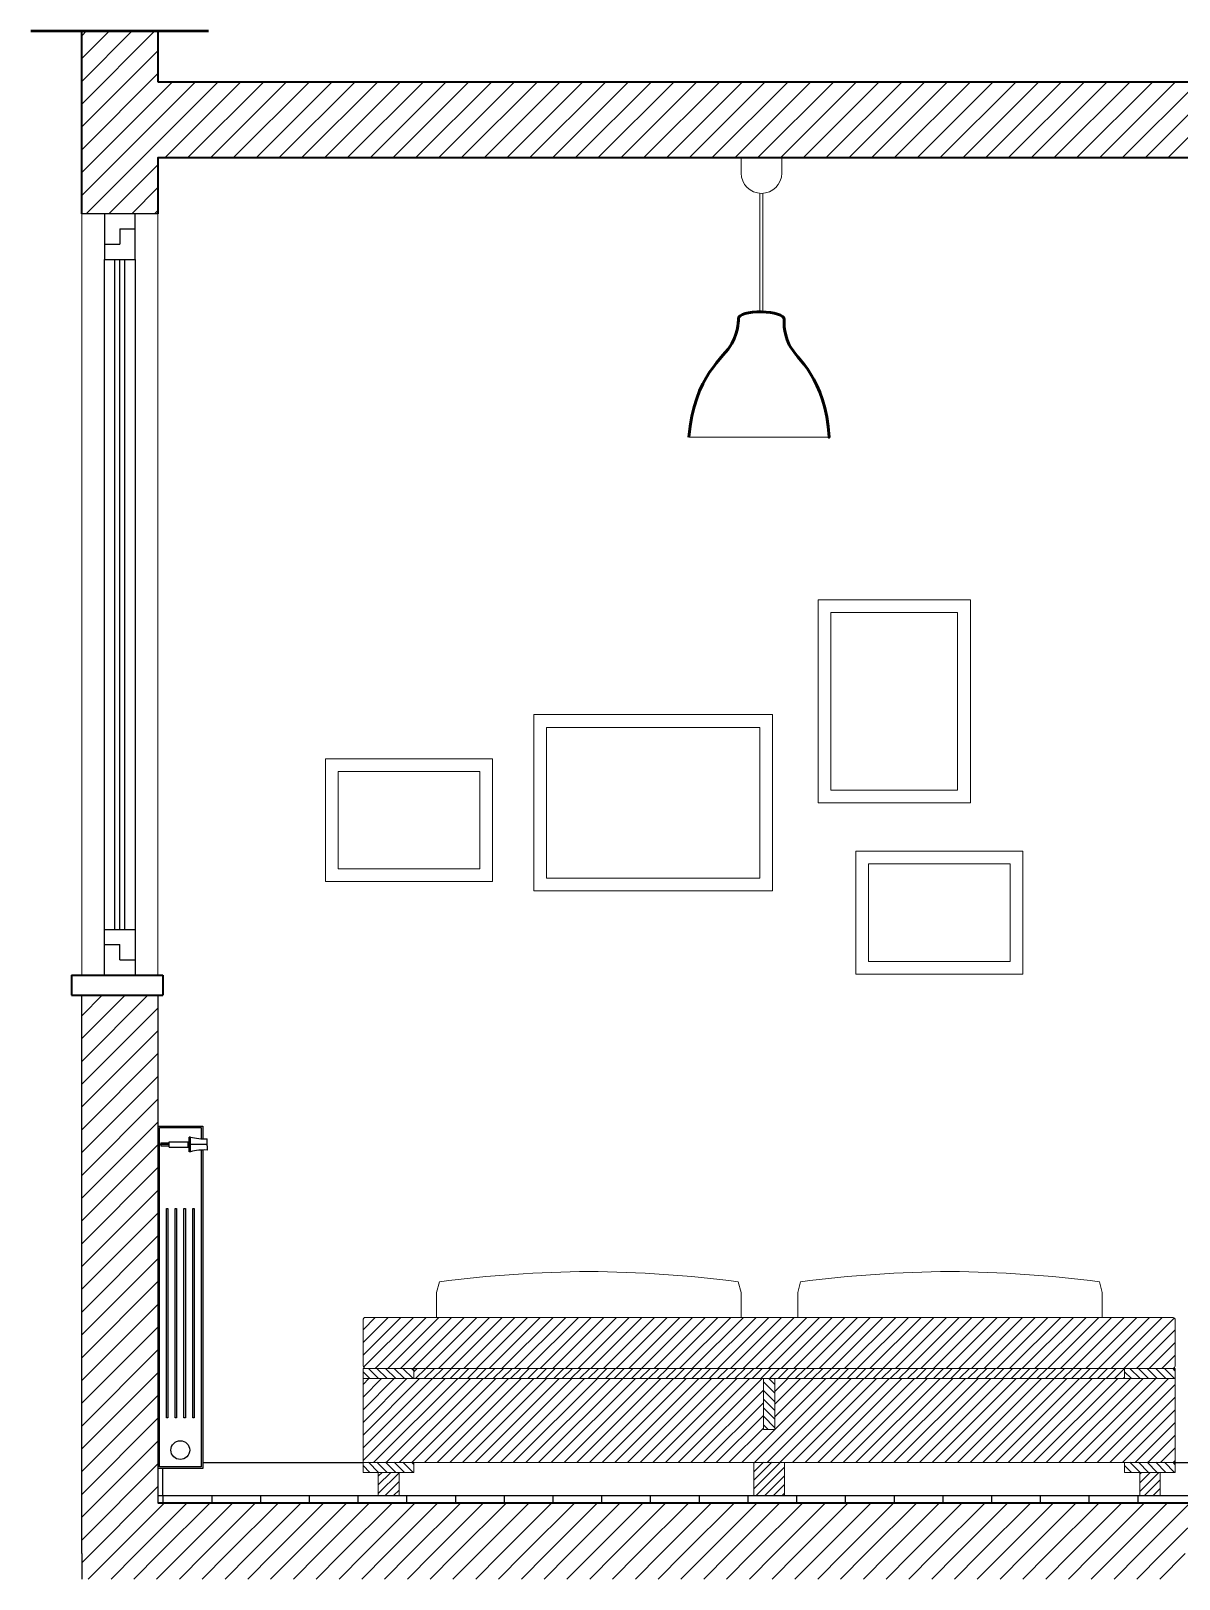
# Model space of a CAD drawing. Header units: millimetres. Extents: x 702 to 6186, y 329 to 3278.
# Drawn here: x 2677.9 to 2904, y 339.2 to 644.2 of the extents above; entities that cross this region are included whole.
import ezdxf

# ---------------------------------------------------------------- set-up
doc = ezdxf.new("R2010")
doc.units = ezdxf.units.MM
for name, color, linetype, lineweight in [('A-FURN', 8, 'Continuous', 18), ('A-SECT A-MCUT', 7, 'Continuous', 35), ('A-WALL-FULL', 7, 'Continuous', 35), ('A-WALL-FULL-EXTR', 7, 'Continuous', 35)]:
    doc.layers.add(name, color=color, linetype=linetype, lineweight=lineweight)
doc.layers.add('ARREDI_attrezzature', color=175, linetype='Continuous')
doc.layers.add('particolari', color=6, linetype='Continuous')

# ---------------------------------------------------------------- blocks, each defined once
blk = doc.blocks.new('RETINO 1')
at = {"color": 175, "linetype": 'Continuous'}
for p, q in [((2303.59, 312.73), (2301.59, 314.73)), ((2305.29, 312.73), (2303.29, 314.73)), ((2306.99, 312.73), (2304.99, 314.73)), ((2308.69, 312.73), (2306.69, 314.73)), ((2310.39, 312.73), (2308.39, 314.73)), ((2310.54, 314.28), (2310.09, 314.73)), ((2301.89, 312.73), (2300.54, 314.08))]:
    blk.add_line(p, q, dxfattribs=at)

msp = doc.modelspace()

# ---------------------------------------------------------------- hatches: boundary and pattern name
h = msp.add_hatch()
h.set_pattern_fill('JIS_WOOD', color=175, scale=2.5)
h.set_pattern_definition([(45, (460.7728, 0), (-1.25, 1.25), [])])
edge = h.paths.add_edge_path()
edge.add_line((2903.29, 378.67), (2901.99, 378.67))
edge.add_line((2901.99, 378.67), (2895.24, 378.67))
edge.add_line((2895.24, 378.67), (2889.31, 378.67))
edge.add_line((2889.31, 378.67), (2889.06, 378.67))
edge.add_line((2889.06, 378.67), (2888.41, 378.67))
edge.add_line((2888.41, 378.67), (2887.29, 378.67))
edge.add_line((2887.29, 378.67), (2824.41, 378.67))
edge.add_line((2824.41, 378.67), (2824.41, 368.67))
edge.add_line((2824.41, 368.67), (2822.16, 368.67))
edge.add_line((2822.16, 368.67), (2822.16, 378.67))
edge.add_line((2822.16, 378.67), (2819.56, 378.67))
edge.add_line((2819.56, 378.67), (2759.29, 378.67))
edge.add_line((2759.29, 378.67), (2758.16, 378.67))
edge.add_line((2758.16, 378.67), (2757.91, 378.67))
edge.add_line((2757.91, 378.67), (2757.26, 378.67))
edge.add_line((2757.26, 378.67), (2751.63, 378.67))
edge.add_line((2751.63, 378.67), (2745.09, 378.67))
edge.add_spline(control_points=[(2745.09, 378.67), (2744.92, 378.67), (2744.75, 378.67), (2744.59, 378.67)], knot_values=[0, 0, 0, 0, 0.5, 0.5, 0.5, 0.5], degree=3, periodic=0)
edge.add_line((2744.59, 378.67), (2743.29, 378.67))
edge.add_line((2743.29, 378.67), (2743.29, 362.17))
edge.add_line((2743.29, 362.17), (2744.99, 362.17))
edge.add_line((2744.99, 362.17), (2759.29, 362.17))
edge.add_line((2759.29, 362.17), (2819.56, 362.17))
edge.add_line((2819.56, 362.17), (2820.29, 362.17))
edge.add_line((2820.29, 362.17), (2822.41, 362.17))
edge.add_line((2822.41, 362.17), (2824.66, 362.17))
edge.add_line((2824.66, 362.17), (2826.29, 362.17))
edge.add_line((2826.29, 362.17), (2887.29, 362.17))
edge.add_line((2887.29, 362.17), (2901.99, 362.17))
edge.add_line((2901.99, 362.17), (2903.29, 362.17))
edge.add_line((2903.29, 362.17), (2903.29, 378.67))
h = msp.add_hatch()
h.set_pattern_fill('JIS_WOOD', color=175, scale=1.7)
h.set_pattern_definition([(45, (460.7728, 0), (-0.85, 0.85), [])])
h.paths.add_polyline_path([(2750.38, 360.17), (2746.29, 360.17), (2746.29, 355.65), (2750.38, 355.65)])
h.paths.add_polyline_path([(2826.29, 362.17), (2824.66, 362.17), (2822.41, 362.17), (2820.29, 362.17), (2820.29, 355.65), (2826.29, 355.65)])
h.paths.add_polyline_path([(2900.29, 360.17), (2896.29, 360.17), (2896.29, 355.65), (2900.29, 355.65)])
h.paths.add_polyline_path([(2893.29, 380.67), (2887.29, 380.67), (2759.29, 380.67), (2753.29, 380.67), (2753.29, 378.67), (2757.26, 378.67), (2757.91, 378.67), (2758.16, 378.67), (2759.29, 378.67), (2819.56, 378.67), (2887.29, 378.67), (2888.41, 378.67), (2889.06, 378.67), (2889.31, 378.67), (2893.29, 378.67)])
at = {"layer": 'ARREDI_attrezzature'}
h = msp.add_hatch(dxfattribs=at)
h.set_pattern_fill('JIS_WOOD', color=256, scale=2.5)
h.paths.add_polyline_path([(2743.79, 390.71, 0.402406), (2743.29, 390.18), (2743.29, 388.68), (2743.29, 382.68), (2743.29, 381.18, 0.431252), (2744.18, 380.65), (2759.29, 380.65), (2887.29, 380.65), (2902.79, 380.65, 0.397378), (2903.29, 381.49), (2903.29, 382.68), (2903.29, 388.68), (2903.29, 390.19, 0.426121), (2902.74, 390.71)])

# ---------------------------------------------------------------- linework, layer by layer
at = {"color": 1, "lineweight": 50}
msp.add_line((2677.88, 644.17), (2712.88, 644.17), dxfattribs=at)
at = {"color": 175, "linetype": 'Continuous'}
for p, q in [((2687.88, 643.21), (2688.84, 644.17)), ((2687.88, 638.72), (2693.33, 644.17)), ((2687.88, 634.23), (2697.82, 644.17)), ((2687.88, 629.74), (2702.31, 644.17)), ((2687.88, 625.25), (2702.88, 640.25)), ((2687.88, 620.76), (2702.88, 635.76)), ((2687.88, 616.27), (2705.78, 634.17)), ((2687.88, 611.78), (2710.27, 634.17)), ((2688.76, 608.17), (2714.76, 634.17)), ((2704.25, 619.17), (2719.25, 634.17)), ((2708.74, 619.17), (2723.74, 634.17)), ((2713.23, 619.17), (2728.23, 634.17)), ((2717.73, 619.17), (2732.73, 634.17)), ((2722.22, 619.17), (2737.22, 634.17)), ((2726.71, 619.17), (2741.71, 634.17)), ((2731.2, 619.17), (2746.2, 634.17)), ((2735.69, 619.17), (2750.69, 634.17)), ((2740.18, 619.17), (2755.18, 634.17)), ((2744.67, 619.17), (2759.67, 634.17)), ((2749.16, 619.17), (2764.16, 634.17)), ((2753.65, 619.17), (2768.65, 634.17)), ((2758.14, 619.17), (2773.14, 634.17)), ((2762.63, 619.17), (2777.63, 634.17)), ((2767.12, 619.17), (2782.12, 634.17)), ((2771.61, 619.17), (2786.61, 634.17)), ((2776.1, 619.17), (2791.1, 634.17)), ((2780.59, 619.17), (2795.59, 634.17)), ((2785.08, 619.17), (2800.08, 634.17)), ((2789.57, 619.17), (2804.57, 634.17)), ((2794.06, 619.17), (2809.06, 634.17)), ((2798.55, 619.17), (2813.55, 634.17)), ((2803.04, 619.17), (2818.04, 634.17)), ((2807.53, 619.17), (2822.53, 634.17)), ((2812.02, 619.17), (2827.02, 634.17)), ((2816.51, 619.17), (2831.51, 634.17)), ((2821, 619.17), (2836, 634.17)), ((2825.49, 619.17), (2840.49, 634.17)), ((2829.98, 619.17), (2844.98, 634.17)), ((2834.47, 619.17), (2849.47, 634.17)), ((2838.96, 619.17), (2853.96, 634.17)), ((2843.45, 619.17), (2858.45, 634.17)), ((2847.94, 619.17), (2862.94, 634.17)), ((2852.43, 619.17), (2867.43, 634.17)), ((2856.92, 619.17), (2871.92, 634.17)), ((2861.41, 619.17), (2876.41, 634.17)), ((2865.9, 619.17), (2880.9, 634.17)), ((2870.39, 619.17), (2885.39, 634.17)), ((2874.88, 619.17), (2889.88, 634.17)), ((2879.37, 619.17), (2894.37, 634.17)), ((2883.86, 619.17), (2898.86, 634.17)), ((2888.35, 619.17), (2903.35, 634.17)), ((2892.84, 619.17), (2907.84, 634.17)), ((2897.33, 619.17), (2912.33, 634.17)), ((2901.82, 619.17), (2916.82, 634.17)), ((2693.25, 608.17), (2702.88, 617.8)), ((2697.74, 608.17), (2702.88, 613.31)), ((2702.23, 608.17), (2702.88, 608.82)), ((2687.88, 450.13), (2691.92, 454.17)), ((2687.88, 445.64), (2696.41, 454.17)), ((2687.88, 441.15), (2700.9, 454.17)), ((2687.88, 436.66), (2702.88, 451.66)), ((2687.88, 432.17), (2702.88, 447.17)), ((2687.88, 427.68), (2702.88, 442.68)), ((2687.88, 423.19), (2702.88, 438.19)), ((2687.88, 418.7), (2702.88, 433.7)), ((2687.88, 414.21), (2702.88, 429.21)), ((2687.88, 409.72), (2702.88, 424.72)), ((2687.88, 405.23), (2702.88, 420.23)), ((2687.88, 400.74), (2702.88, 415.74)), ((2687.88, 396.25), (2702.88, 411.25)), ((2687.88, 391.76), (2702.88, 406.76)), ((2687.88, 387.27), (2702.88, 402.27)), ((2687.88, 382.78), (2702.88, 397.78)), ((2687.88, 378.29), (2702.88, 393.29)), ((2687.88, 373.8), (2702.88, 388.8)), ((2687.88, 369.31), (2702.88, 384.31)), ((2687.88, 364.82), (2702.88, 379.82)), ((2824.41, 377.49), (2823.23, 378.67)), ((2687.88, 360.33), (2702.88, 375.33)), ((2824.41, 375.79), (2822.16, 378.03)), ((2824.41, 374.09), (2822.16, 376.33)), ((2824.41, 372.39), (2822.16, 374.63)), ((2824.41, 370.69), (2822.16, 372.93)), ((2687.88, 355.84), (2702.88, 370.84)), ((2824.41, 368.99), (2822.16, 371.23)), ((2823.03, 368.67), (2822.16, 369.53)), ((2687.88, 351.35), (2702.88, 366.35)), ((2687.88, 346.86), (2702.88, 361.86)), ((2687.88, 342.37), (2702.88, 357.37)), ((2689.17, 339.17), (2704.17, 354.17)), ((2698.66, 344.17), (2708.66, 354.17)), ((2703.15, 344.17), (2713.15, 354.17)), ((2707.64, 344.17), (2717.64, 354.17)), ((2712.13, 344.17), (2722.13, 354.17)), ((2716.62, 344.17), (2726.62, 354.17)), ((2721.11, 344.17), (2731.11, 354.17)), ((2725.6, 344.17), (2735.6, 354.17)), ((2730.09, 344.17), (2740.09, 354.17)), ((2734.58, 344.17), (2744.58, 354.17)), ((2739.07, 344.17), (2749.07, 354.17)), ((2743.56, 344.17), (2753.56, 354.17)), ((2748.05, 344.17), (2758.05, 354.17)), ((2752.54, 344.17), (2762.54, 354.17)), ((2757.03, 344.17), (2767.03, 354.17)), ((2761.52, 344.17), (2771.52, 354.17)), ((2766.01, 344.17), (2776.01, 354.17)), ((2770.5, 344.17), (2780.5, 354.17)), ((2774.99, 344.17), (2784.99, 354.17)), ((2779.48, 344.17), (2789.48, 354.17)), ((2783.97, 344.17), (2793.97, 354.17)), ((2788.46, 344.17), (2798.46, 354.17)), ((2792.96, 344.17), (2802.96, 354.17)), ((2797.45, 344.17), (2807.45, 354.17)), ((2801.94, 344.17), (2811.94, 354.17)), ((2806.43, 344.17), (2816.43, 354.17)), ((2810.92, 344.17), (2820.92, 354.17)), ((2815.41, 344.17), (2825.41, 354.17)), ((2819.9, 344.17), (2829.9, 354.17)), ((2824.39, 344.17), (2834.39, 354.17)), ((2828.88, 344.17), (2838.88, 354.17)), ((2833.37, 344.17), (2843.37, 354.17)), ((2837.86, 344.17), (2847.86, 354.17)), ((2842.35, 344.17), (2852.35, 354.17)), ((2846.84, 344.17), (2856.84, 354.17)), ((2851.33, 344.17), (2861.33, 354.17)), ((2855.82, 344.17), (2865.82, 354.17)), ((2860.31, 344.17), (2870.31, 354.17)), ((2864.8, 344.17), (2874.8, 354.17)), ((2869.29, 344.17), (2879.29, 354.17)), ((2873.78, 344.17), (2883.78, 354.17)), ((2878.27, 344.17), (2888.27, 354.17)), ((2882.76, 344.17), (2892.76, 354.17)), ((2887.25, 344.17), (2897.25, 354.17)), ((2891.74, 344.17), (2901.74, 354.17)), ((2896.23, 344.17), (2906.23, 354.17)), ((2900.72, 344.17), (2910.72, 354.17)), ((2693.66, 339.17), (2698.66, 344.17)), ((2698.15, 339.17), (2703.15, 344.17)), ((2702.64, 339.17), (2707.64, 344.17)), ((2707.13, 339.17), (2712.13, 344.17)), ((2711.62, 339.17), (2716.62, 344.17)), ((2716.11, 339.17), (2721.11, 344.17)), ((2720.6, 339.17), (2725.6, 344.17)), ((2725.09, 339.17), (2730.09, 344.17)), ((2729.58, 339.17), (2734.58, 344.17)), ((2734.07, 339.17), (2739.07, 344.17)), ((2738.56, 339.17), (2743.56, 344.17)), ((2743.05, 339.17), (2748.05, 344.17)), ((2747.54, 339.17), (2752.54, 344.17)), ((2752.03, 339.17), (2757.03, 344.17)), ((2756.52, 339.17), (2761.52, 344.17)), ((2761.01, 339.17), (2766.01, 344.17)), ((2765.5, 339.17), (2770.5, 344.17)), ((2769.99, 339.17), (2774.99, 344.17)), ((2774.48, 339.17), (2779.48, 344.17)), ((2778.97, 339.17), (2783.97, 344.17)), ((2783.46, 339.17), (2788.46, 344.17)), ((2787.96, 339.17), (2792.96, 344.17)), ((2792.45, 339.17), (2797.45, 344.17)), ((2796.94, 339.17), (2801.94, 344.17)), ((2801.43, 339.17), (2806.43, 344.17)), ((2805.92, 339.17), (2810.92, 344.17)), ((2810.41, 339.17), (2815.41, 344.17)), ((2814.9, 339.17), (2819.9, 344.17)), ((2819.39, 339.17), (2824.39, 344.17)), ((2823.88, 339.17), (2828.88, 344.17)), ((2828.37, 339.17), (2833.37, 344.17)), ((2832.86, 339.17), (2837.86, 344.17)), ((2837.35, 339.17), (2842.35, 344.17)), ((2841.84, 339.17), (2846.84, 344.17)), ((2846.33, 339.17), (2851.33, 344.17)), ((2850.82, 339.17), (2855.82, 344.17)), ((2855.31, 339.17), (2860.31, 344.17)), ((2859.8, 339.17), (2864.8, 344.17)), ((2864.29, 339.17), (2869.29, 344.17)), ((2868.78, 339.17), (2873.78, 344.17)), ((2873.27, 339.17), (2878.27, 344.17)), ((2877.76, 339.17), (2882.76, 344.17)), ((2882.25, 339.17), (2887.25, 344.17)), ((2886.74, 339.17), (2891.74, 344.17)), ((2891.23, 339.17), (2896.23, 344.17)), ((2895.72, 339.17), (2900.72, 344.17)), ((2900.21, 339.17), (2905.21, 344.17))]:
    msp.add_line(p, q, dxfattribs=at)
at = {"color": 5}
for p, q in [((2702.88, 608.17), (2687.88, 608.17)), ((2702.88, 608.17), (2687.88, 608.17)), ((2692.38, 467.17), (2692.38, 599.17)), ((2698.38, 599.17), (2698.38, 467.17)), ((2687.88, 344.17), (2687.88, 454.17)), ((2702.88, 454.17), (2702.88, 354.17)), ((2687.88, 344.17), (2687.88, 339.17))]:
    msp.add_line(p, q, dxfattribs=at)
at = {"color": 3}
for p, q in [((2703.88, 355.65), (2703.88, 360.95)), ((2711.72, 362.15), (2743.29, 362.15)), ((2903.29, 362.15), (2956.81, 362.15)), ((2702.88, 355.65), (3000.81, 355.65))]:
    msp.add_line(p, q, dxfattribs=at)
at = {"layer": 'A-FURN'}
for p, q in [((2817.77, 619.17), (2817.77, 616.17)), ((2825.77, 619.17), (2825.77, 616.17)), ((2821.48, 588.86), (2821.48, 612.18)), ((2822.06, 588.85), (2822.06, 612.18)), ((2807.46, 564.12), (2835.09, 564.12)), ((2757.77, 395.59), (2757.77, 390.71)), ((2817.77, 395.59), (2817.77, 390.71)), ((2828.91, 395.59), (2828.91, 390.71)), ((2888.91, 395.59), (2888.91, 390.71)), ((2743.84, 390.71), (2902.84, 390.71)), ((2743.29, 388.68), (2743.29, 390.18)), ((2743.29, 382.68), (2743.29, 388.68)), ((2743.29, 382.68), (2743.29, 381.18)), ((2743.29, 378.65), (2743.29, 380.65)), ((2743.29, 380.65), (2759.29, 380.65)), ((2743.29, 362.15), (2743.29, 378.65)), ((2744.59, 378.65), (2743.29, 378.65)), ((2751.63, 378.65), (2745.09, 378.65)), ((2757.26, 378.65), (2751.63, 378.65)), ((2753.29, 380.65), (2753.29, 378.65)), ((2757.26, 378.65), (2757.91, 378.65)), ((2757.91, 378.65), (2758.16, 378.65)), ((2759.29, 378.65), (2758.16, 378.65)), ((2759.29, 380.65), (2887.29, 380.65)), ((2759.29, 378.65), (2819.56, 378.65)), ((2819.56, 378.65), (2887.29, 378.65)), ((2822.16, 368.65), (2822.16, 378.65)), ((2824.41, 378.65), (2824.41, 368.65)), ((2903.29, 380.65), (2887.29, 380.65)), ((2887.29, 378.65), (2888.41, 378.65)), ((2888.41, 378.65), (2889.06, 378.65)), ((2889.31, 378.65), (2889.06, 378.65)), ((2889.31, 378.65), (2895.24, 378.65)), ((2893.29, 380.65), (2893.29, 378.65)), ((2895.24, 378.65), (2901.99, 378.65)), ((2901.99, 378.65), (2903.29, 378.65)), ((2903.29, 378.65), (2903.29, 380.65)), ((2903.29, 362.15), (2903.29, 378.65)), ((2824.41, 368.65), (2822.16, 368.65)), ((2744.99, 362.15), (2743.29, 362.15)), ((2743.29, 362.15), (2743.29, 360.15)), ((2743.29, 360.15), (2746.29, 360.15)), ((2743.29, 360.15), (2753.29, 360.15)), ((2759.29, 362.15), (2744.99, 362.15)), ((2746.29, 360.15), (2746.29, 355.65)), ((2750.38, 360.15), (2750.38, 355.65)), ((2753.29, 360.15), (2753.29, 362.15)), ((2819.56, 362.15), (2759.29, 362.15)), ((2819.56, 362.15), (2820.29, 362.15)), ((2820.29, 362.15), (2820.29, 355.65)), ((2820.29, 362.15), (2822.41, 362.15)), ((2822.41, 362.15), (2824.66, 362.15)), ((2824.66, 362.15), (2826.29, 362.15)), ((2826.29, 355.65), (2826.29, 362.15)), ((2826.29, 362.15), (2887.29, 362.15)), ((2887.29, 362.15), (2901.99, 362.15)), ((2893.29, 360.15), (2893.29, 362.15)), ((2893.29, 360.15), (2903.29, 360.15)), ((2896.29, 360.15), (2896.29, 355.65)), ((2900.29, 360.15), (2900.29, 355.65)), ((2901.99, 362.15), (2903.29, 362.15)), ((2903.29, 362.15), (2903.29, 360.15))]:
    msp.add_line(p, q, dxfattribs=at)
at = {"layer": 'A-FURN', "color": 3, "transparency": 33554687}
for p, q in [((2687.88, 608.17), (2687.88, 458.17)), ((2702.88, 608.17), (2702.88, 458.17))]:
    msp.add_line(p, q, dxfattribs=at)
at = {"layer": 'A-FURN', "linetype": 'Continuous'}
for p, q in [((2757.77, 395.59), (2758.33, 397.72)), ((2817.77, 395.59), (2817.21, 397.72)), ((2828.91, 395.59), (2829.47, 397.72)), ((2888.91, 395.59), (2888.34, 397.72))]:
    msp.add_line(p, q, dxfattribs=at)
at = {"layer": 'A-FURN'}
for points in [[(2862.92, 532.11), (2862.92, 492.11), (2832.92, 492.11), (2832.92, 532.11)], [(2860.42, 529.61), (2860.42, 494.61), (2835.42, 494.61), (2835.42, 529.61)], [(2823.92, 509.47), (2776.92, 509.47), (2776.92, 474.77), (2823.92, 474.77)], [(2821.42, 506.97), (2779.42, 506.97), (2779.42, 477.27), (2821.42, 477.27)], [(2768.81, 500.78), (2768.81, 476.58), (2735.91, 476.58), (2735.91, 500.78)], [(2766.31, 498.28), (2766.31, 479.08), (2738.41, 479.08), (2738.41, 498.28)], [(2873.27, 482.55), (2873.27, 458.35), (2840.37, 458.35), (2840.37, 482.55)], [(2870.77, 480.05), (2870.77, 460.85), (2842.87, 460.85), (2842.87, 480.05)]]:
    msp.add_lwpolyline(points, close=True, dxfattribs=at)
msp.add_lwpolyline([(2903.29, 381.18), (2903.29, 382.68), (2903.29, 388.68), (2903.29, 390.18, 0.402406), (2902.79, 390.71)], format="xyb", dxfattribs=at)
for centre, radius, start, end in [((2821.77, 616.17), 4, 180, 0), ((2789.61, 159.41), 240.36, 90.4383, 97.4763), ((2785.93, 159.41), 240.36, 82.5237, 89.5617), ((2860.75, 159.41), 240.36, 90.4383, 97.4763), ((2857.07, 159.41), 240.36, 82.5237, 89.5617), ((2743.81, 390.19), 0.526, 92.8162, 180.4967), ((2743.98, 381.34), 0.711, 192.5208, 254.1662), ((2902.59, 381.34), 0.711, 285.8338, 347.4792)]:
    msp.add_arc(centre, radius, start, end, dxfattribs=at)
at = {"layer": 'A-FURN', "lineweight": 53}
for points, knots in [([(2817.24, 587.53), (2817.26, 588.29), (2819.28, 588.87), (2821.77, 588.82), (2824.26, 588.78), (2826.26, 588.12), (2826.25, 587.35)], [0, 0, 0, 0, 1, 1, 1, 2, 2, 2, 2]), ([(2817.24, 587.53), (2817.24, 587.53), (2817.32, 585.16), (2815.94, 582.57), (2814.5, 579.88), (2808.5, 576.34), (2807.45, 564.11)], [0, 0, 0, 0, 1, 1, 1, 2, 2, 2, 2]), ([(2826.25, 587.35), (2826.25, 587.35), (2825.97, 584.99), (2827.26, 582.35), (2828.6, 579.6), (2834.51, 575.84), (2835.09, 564.12), (2835.09, 564.12), (2835.09, 564.12), (2835.09, 564.12)], [0, 0, 0, 0, 1, 1, 1, 2, 2, 2, 3, 3, 3, 3])]:
    msp.add_open_spline(points, degree=3, knots=knots, dxfattribs=at)
at = {"layer": 'A-FURN'}
msp.add_open_spline([(2744.59, 378.65), (2744.75, 378.65), (2744.92, 378.65), (2745.09, 378.65)], degree=3, dxfattribs=at)
at = {"layer": 'A-SECT A-MCUT', "color": 5, "transparency": 33554687}
for p, q in [((2685.88, 458.17), (2703.88, 458.17)), ((2685.88, 458.17), (2685.88, 454.17)), ((2685.88, 458.17), (2703.88, 458.17)), ((2703.88, 458.17), (2703.88, 454.17)), ((2685.88, 454.17), (2703.88, 454.17))]:
    msp.add_line(p, q, dxfattribs=at)
at = {"layer": 'A-WALL-FULL', "color": 5}
msp.add_lwpolyline([(3000.81, 458.17), (3000.81, 619.17), (2702.88, 619.17), (2702.88, 608.17)], dxfattribs=at)
at = {"layer": 'A-WALL-FULL-EXTR', "color": 5}
for p, q in [((2687.88, 608.17), (2687.88, 644.17)), ((2702.88, 644.17), (2702.88, 634.17)), ((2702.88, 634.17), (3000.81, 634.17)), ((2702.88, 354.17), (3000.81, 354.17))]:
    msp.add_line(p, q, dxfattribs=at)
at = {"layer": 'ARREDI_attrezzature', "linetype": 'Continuous'}
msp.add_line((2822.38, 362.15), (2822.36, 362.18), dxfattribs=at)
at = {"layer": 'particolari', "color": 5, "transparency": 33554687}
for p, q in [((2692.38, 608.17), (2692.38, 599.17)), ((2698.38, 599.17), (2698.38, 608.17)), ((2695.38, 605.17), (2695.38, 602.17)), ((2692.38, 602.17), (2695.38, 602.17)), ((2692.38, 599.17), (2698.38, 599.17)), ((2692.38, 467.17), (2698.38, 467.17)), ((2692.38, 458.17), (2692.38, 467.17)), ((2698.38, 467.17), (2698.38, 458.17)), ((2692.38, 464.17), (2695.38, 464.17)), ((2695.38, 461.17), (2695.38, 464.17)), ((2695.38, 461.17), (2698.38, 461.17))]:
    msp.add_line(p, q, dxfattribs=at)
at = {"layer": 'particolari', "color": 3, "transparency": 33554687}
for p, q in [((2695.38, 605.17), (2698.38, 605.17)), ((2694.38, 467.17), (2694.38, 599.17)), ((2695.38, 467.17), (2695.38, 599.17)), ((2696.38, 467.17), (2696.38, 599.17))]:
    msp.add_line(p, q, dxfattribs=at)
at = {"layer": 'particolari'}
for p, q in [((2702.88, 428.4), (2711.72, 428.4)), ((2711.72, 428.4), (2711.72, 425.91)), ((2705.13, 424.8), (2703.08, 424.8)), ((2703.46, 425.08), (2705.13, 425.08)), ((2703.46, 424.52), (2705.13, 424.52)), ((2705.13, 425.33), (2708.87, 425.33)), ((2705.13, 424.27), (2705.13, 425.33)), ((2705.13, 424.27), (2708.87, 424.27)), ((2708.87, 424.27), (2708.87, 425.33)), ((2708.87, 425.08), (2709.07, 425.08)), ((2708.87, 424.52), (2709.07, 424.52)), ((2709.07, 423.36), (2709.07, 426.24)), ((2709.31, 426.24), (2709.07, 426.24)), ((2712.57, 424.8), (2709.07, 424.8)), ((2709.31, 423.36), (2709.31, 426.24)), ((2712.57, 424.55), (2712.57, 425.91)), ((2712.57, 424.55), (2712.57, 423.69)), ((2709.31, 423.36), (2709.07, 423.36)), ((2711.72, 423.69), (2711.72, 420.24)), ((2711.72, 420.24), (2711.72, 412.92)), ((2711.72, 412.92), (2711.72, 360.95)), ((2711.72, 360.95), (2702.88, 360.95)), ((2703.88, 355.65), (2703.88, 354.17)), ((2713.48, 355.65), (2713.48, 354.17)), ((2723.08, 355.65), (2723.08, 354.17)), ((2732.68, 355.65), (2732.68, 354.17)), ((2742.28, 355.65), (2742.28, 354.17)), ((2751.88, 355.65), (2751.88, 354.17)), ((2761.48, 355.65), (2761.48, 354.17)), ((2771.08, 355.65), (2771.08, 354.17)), ((2780.68, 355.65), (2780.68, 354.17)), ((2790.28, 355.65), (2790.28, 354.17)), ((2799.88, 355.65), (2799.88, 354.17)), ((2809.48, 355.65), (2809.48, 354.17)), ((2819.08, 355.65), (2819.08, 354.17)), ((2828.68, 355.65), (2828.68, 354.17)), ((2838.28, 355.65), (2838.28, 354.17)), ((2847.88, 355.65), (2847.88, 354.17)), ((2857.48, 355.65), (2857.48, 354.17)), ((2867.08, 355.65), (2867.08, 354.17)), ((2876.68, 355.65), (2876.68, 354.17)), ((2886.28, 355.65), (2886.28, 354.17)), ((2895.88, 355.65), (2895.88, 354.17))]:
    msp.add_line(p, q, dxfattribs=at)
at = {"layer": 'particolari', "color": 32}
msp.add_line((2703.46, 425.08), (2703.46, 424.52), dxfattribs=at)
at = {"layer": 'particolari'}
msp.add_lwpolyline([(2711.42, 423.68), (2711.42, 420.24), (2711.42, 412.92), (2711.42, 361.25), (2703.18, 361.25), (2703.18, 412.92), (2703.18, 420.24), (2703.18, 428.1), (2711.42, 428.1), (2711.42, 425.92)], dxfattribs=at)
for points in [[(2704.56, 412.2), (2704.85, 412.2), (2704.85, 370.91), (2704.56, 370.91)], [(2706.29, 412.2), (2706.58, 412.2), (2706.58, 370.91), (2706.29, 370.91)], [(2708.02, 412.2), (2708.31, 412.2), (2708.31, 370.91), (2708.02, 370.91)], [(2709.74, 412.2), (2710.03, 412.2), (2710.03, 370.91), (2709.74, 370.91)]]:
    msp.add_lwpolyline(points, close=True, dxfattribs=at)
msp.add_circle((2707.3, 364.58), 1.85, dxfattribs=at)
for centre, start, end in [((2712.15, 437.99), 256.4179, 271.9746), ((2712.15, 411.6), 88.0254, 103.5821)]:
    msp.add_arc(centre, 12.1, start, end, dxfattribs=at)

# ---------------------------------------------------------------- block references
for p in [(442.75, 65.94), (592.75, 65.94), (442.75, 47.44), (592.75, 47.44)]:
    msp.add_blockref('RETINO 1', p)

doc.saveas('drawing.dxf')
